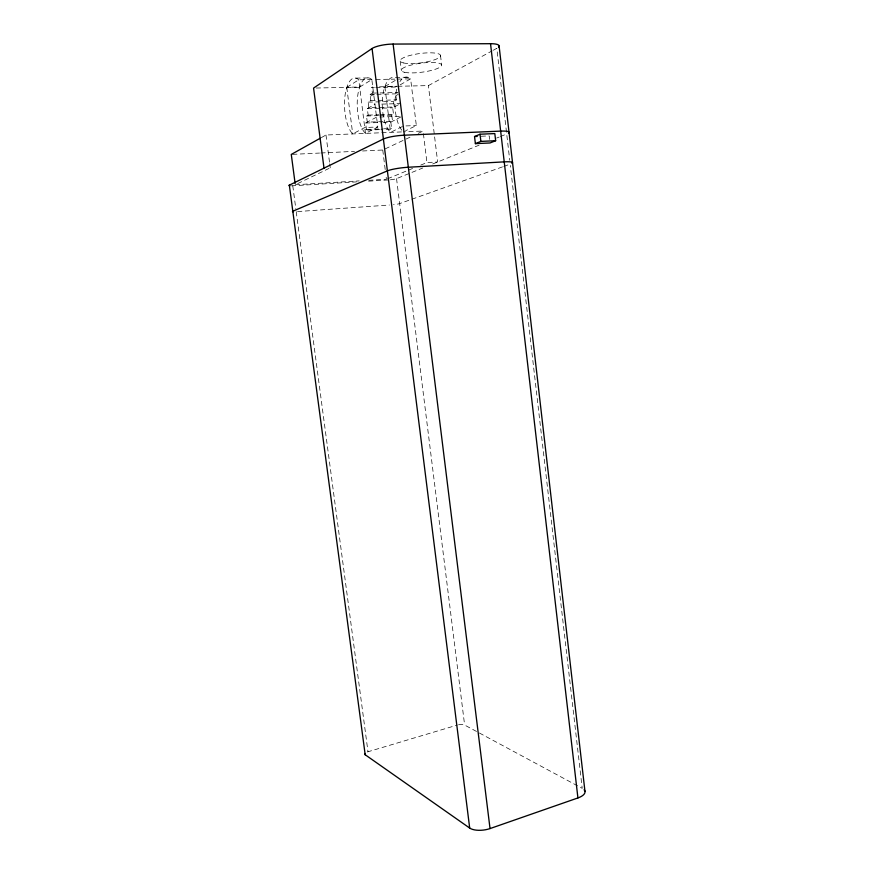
<?xml version="1.0" encoding="UTF-8"?>
<svg xmlns="http://www.w3.org/2000/svg" width="874" height="874" viewBox="0 0 874 874"><rect width="100%" height="100%" fill="white"/><g stroke="black" fill="none" stroke-linecap="round" stroke-linejoin="round"><path stroke-width="0.66" stroke-dasharray="4.37 3.28" d="M316.224 88.034L346.77 87.378L358.755 79.796L374.542 79.501M371.832 79.556A28.886 11.57 87.5 0 0 360.58 84.549L358.755 90.044A28.886 11.57 87.5 0 0 365.463 133.405L377.797 127.003L371.832 79.556L359.771 86.996L346.934 87.269M372.422 93.114L398.063 92.491L395.649 93.857L396.392 99.887L393.584 101.439L394.272 106.989L368.861 107.753L368.151 102.149L370.849 100.586L370.084 94.49L372.422 93.114L371.723 87.586L372.761 86.952M395.288 80.419L385.03 86.45L396.567 86.198M370.314 96.326L373.69 94.348M400.172 84.844L410.616 78.835L416.341 125.528L405.678 130.707M398.489 104.705L392.688 107.841L393.486 114.265L391.771 115.16L392.524 121.235L367.277 122.152L366.501 116.013L368.151 115.106L367.331 108.616L374.946 104.312M395.867 95.681L398.205 94.37M321.348 137.611L325.98 135.022L402.04 131.908M397.681 86.275L428.402 85.608L492.095 50.889M493.275 50.244L496.814 48.31L509.728 160.204M379.6 129.625L365.059 130.193L366.446 129.472L365.627 123.037L376.552 117.149L399.473 116.362M365.463 133.405L358.755 79.796A29.05 11.362 87.3 0 0 347.721 84.822L345.951 90.339A29.05 11.362 87.3 0 0 352.714 133.93L364.797 127.506L377.797 127.003M382.867 122.404L390.82 122.12L400.958 116.887M390.82 122.12L391.618 128.478L390.175 129.199L380.922 129.571M407.437 77.207L394.436 77.436A28.58 11.974 87.9 0 0 385.893 84.035L383.959 89.476A28.58 11.974 87.9 0 0 390.569 132.378L403.373 126.02M297.706 183.584L329.028 168.409M362.568 150.983L382.757 150.011L410.867 136.792M418.198 133.34L423.092 131.045L403.307 131.854M387.641 178.733L407.295 170.638M408.519 170.135L413.435 168.114M420.798 165.077L426.938 162.553L437.656 161.974L428.402 85.608M390.383 179.804A5.779 0.754 -7.1 0 0 396.545 178.624L422.71 168.027M432.674 163.984L479.083 145.182M496.651 138.059L499.163 137.043M500.42 136.53L506.702 133.995M502.463 166.89L399.658 203.587A5.768 0.623 -7.1 0 1 393.497 204.702M503.752 166.431L510.176 164.137M367.364 751.968A5.484 1.956 -9.1 0 1 367.998 751.76L457.211 725.103M297.564 211.574L389.378 205.019M295.292 184.753L359.214 180.885M368.741 180.306L386.417 179.236L385.915 175.248M291.446 185.834A5.747 0.776 -6.4 0 0 292.768 185.78L356.439 181.901M368.631 181.158L388.952 179.913M292.615 154.359L319.523 153.059M320.867 152.994L354.494 151.366M481.213 136.246L489.222 135.896L489.637 139.425M405.962 125.922L416.341 125.528M366.446 129.472L382.342 128.849M383.664 128.795L391.618 128.478M365.627 123.037L381.545 122.458M368.151 115.106L378.813 114.756M380.146 114.713L393.486 114.265M366.501 116.013L378.475 115.608M379.797 115.565L391.771 115.16M367.331 108.616L392.688 107.841M368.151 102.149L393.584 101.439M381.698 104.115L400.598 103.569M370.849 100.586L396.392 99.887M370.084 94.49L375.459 94.359M376.814 94.326L395.649 93.857M346.814 87.662L359.64 87.389M379.534 86.81L397.124 86.428M371.723 87.586L374.422 87.52M375.776 87.498L396.042 87.05M355.762 78.125L368.795 77.895M375.896 79.479L394.862 79.13M397.572 79.075L410.616 78.835A28.427 12.17 88.1 0 0 399.942 81.577M458.544 724.775A5.528 1.923 -7.2 0 1 464.629 725.059L582.215 788.337L510.329 165.492M292.768 185.78L295.871 209.083M296.21 211.672L367.998 751.76M325.98 135.022L329.553 162.575M329.727 163.886L330.241 167.819M346.77 87.378L352.714 133.93M396.545 178.624L464.629 725.059M384.899 86.832L390.569 132.378M382.757 150.011L385.248 169.938M400.216 61.125L401.374 70.586M423.409 133.667L426.938 162.553M440.518 55.444L441.654 64.938M401.854 130.27A28.427 12.17 88.1 0 1 396.752 89.181M403.373 62.906A20.364 4.698 -7.6 0 0 438.311 58.11A20.364 4.698 -7.6 0 0 419.334 53.598A20.364 4.698 -7.6 0 0 403.373 62.906M404.531 72.291A20.353 4.534 -7.5 0 0 439.447 67.516A20.353 4.534 -7.5 0 0 420.503 63.245A20.353 4.534 -7.5 0 0 404.531 72.291"/><path stroke-width="1.31" d="M498.508 47.12A17.141 3.966 -8.3 0 0 490.533 43.7L393.114 44.071A15.885 3.857 -7.2 0 0 372.062 48.518L313.569 88.088L324.003 168.158M320.201 138.256L291.271 154.425L295.117 183.442M584.105 789.757A16.136 6.653 -4.8 0 1 577.922 797.94L490.03 828.574A14.913 6.457 -7 0 1 469.688 828.06L365.19 754.754L289.338 185.157L383.391 139.032A15.776 2.6 -7.1 0 1 404.378 135.197L500.66 131.111A17.021 2.666 -7.9 0 1 508.417 133.11M474.538 136.541L480.034 134.225L494.815 133.58L495.645 140.714L490.041 142.965L475.38 143.653L474.538 136.541L477.204 136.42M475.38 143.653L480.886 141.402L495.645 140.714M372.062 48.518L469.688 828.06M393.114 44.071L490.03 828.574M480.034 134.225L480.886 141.402M490.533 43.7L577.922 797.94M499.098 46.005L584.968 791.396M365.19 754.754A5.484 1.956 -9.1 0 1 364.906 753.519M293.369 211.737A5.736 0.645 -6.5 0 1 292.812 211.235L387.379 170.867A15.732 2.152 -7.1 0 1 408.333 167.24L504.222 161.865A16.988 2.218 -7.8 0 1 511.902 163.372M289.906 185.78A5.747 0.776 -6.4 0 1 289.338 185.157"/></g></svg>
